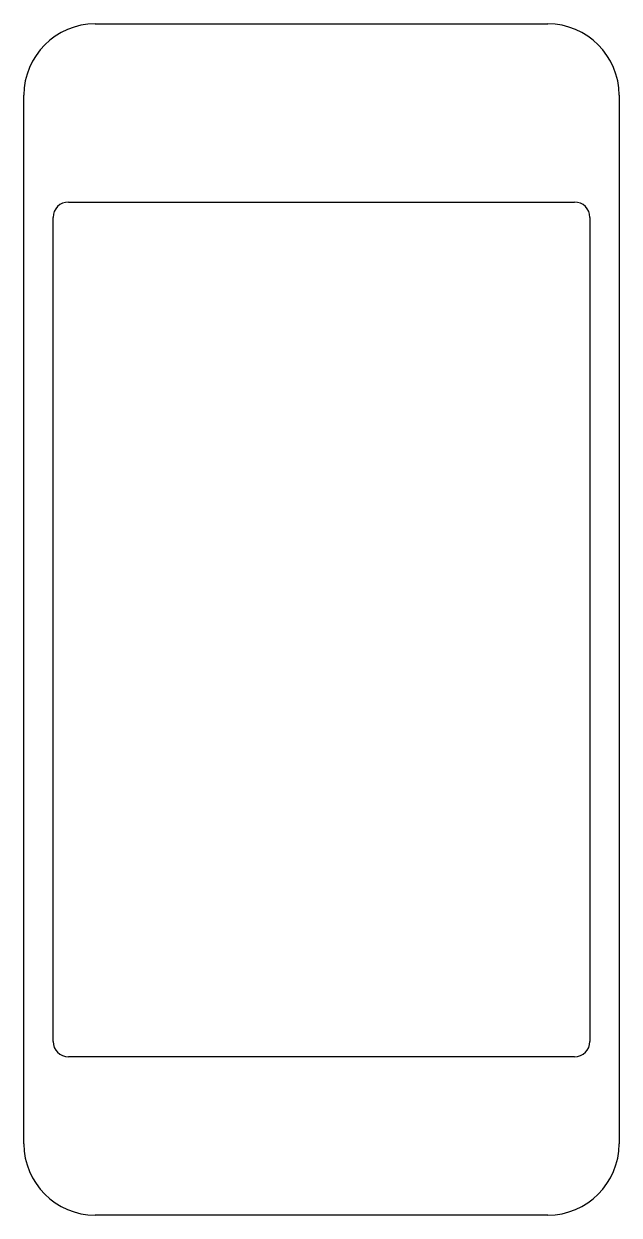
# Model space of a CAD drawing. Header units: metres. Extents: x 0 to 600, y 0 to 1200.
import ezdxf

# ---------------------------------------------------------------- set-up
doc = ezdxf.new("R2010")
doc.units = ezdxf.units.M

msp = doc.modelspace()

# ---------------------------------------------------------------- linework, layer by layer
at = {"layer": 'FREES_BINNEN'}
for p, q in [((45, 1020.5), (555, 1020.5)), ((29.5, 175), (29.5, 1005)), ((570.5, 1005), (570.5, 175)), ((555, 159.5), (45, 159.5))]:
    msp.add_line(p, q, dxfattribs=at)
for centre, start, end in [((45, 1005), 90, 180), ((555, 1005), 0, 90), ((45, 175), 180, 270), ((555, 175), 270, 360)]:
    msp.add_arc(centre, 15.5, start, end, dxfattribs=at)
at = {"layer": 'FREES_BUITEN'}
for p, q in [((72, 1200), (528, 1200)), ((0, 72), (0, 1128)), ((600, 1128), (600, 72)), ((528, 0), (72, 0))]:
    msp.add_line(p, q, dxfattribs=at)
for centre, start, end in [((72, 1128), 90, 180), ((528, 1128), 0, 90), ((72, 72), 180, 270), ((528, 72), 270, 360)]:
    msp.add_arc(centre, 72, start, end, dxfattribs=at)

doc.saveas('drawing.dxf')
